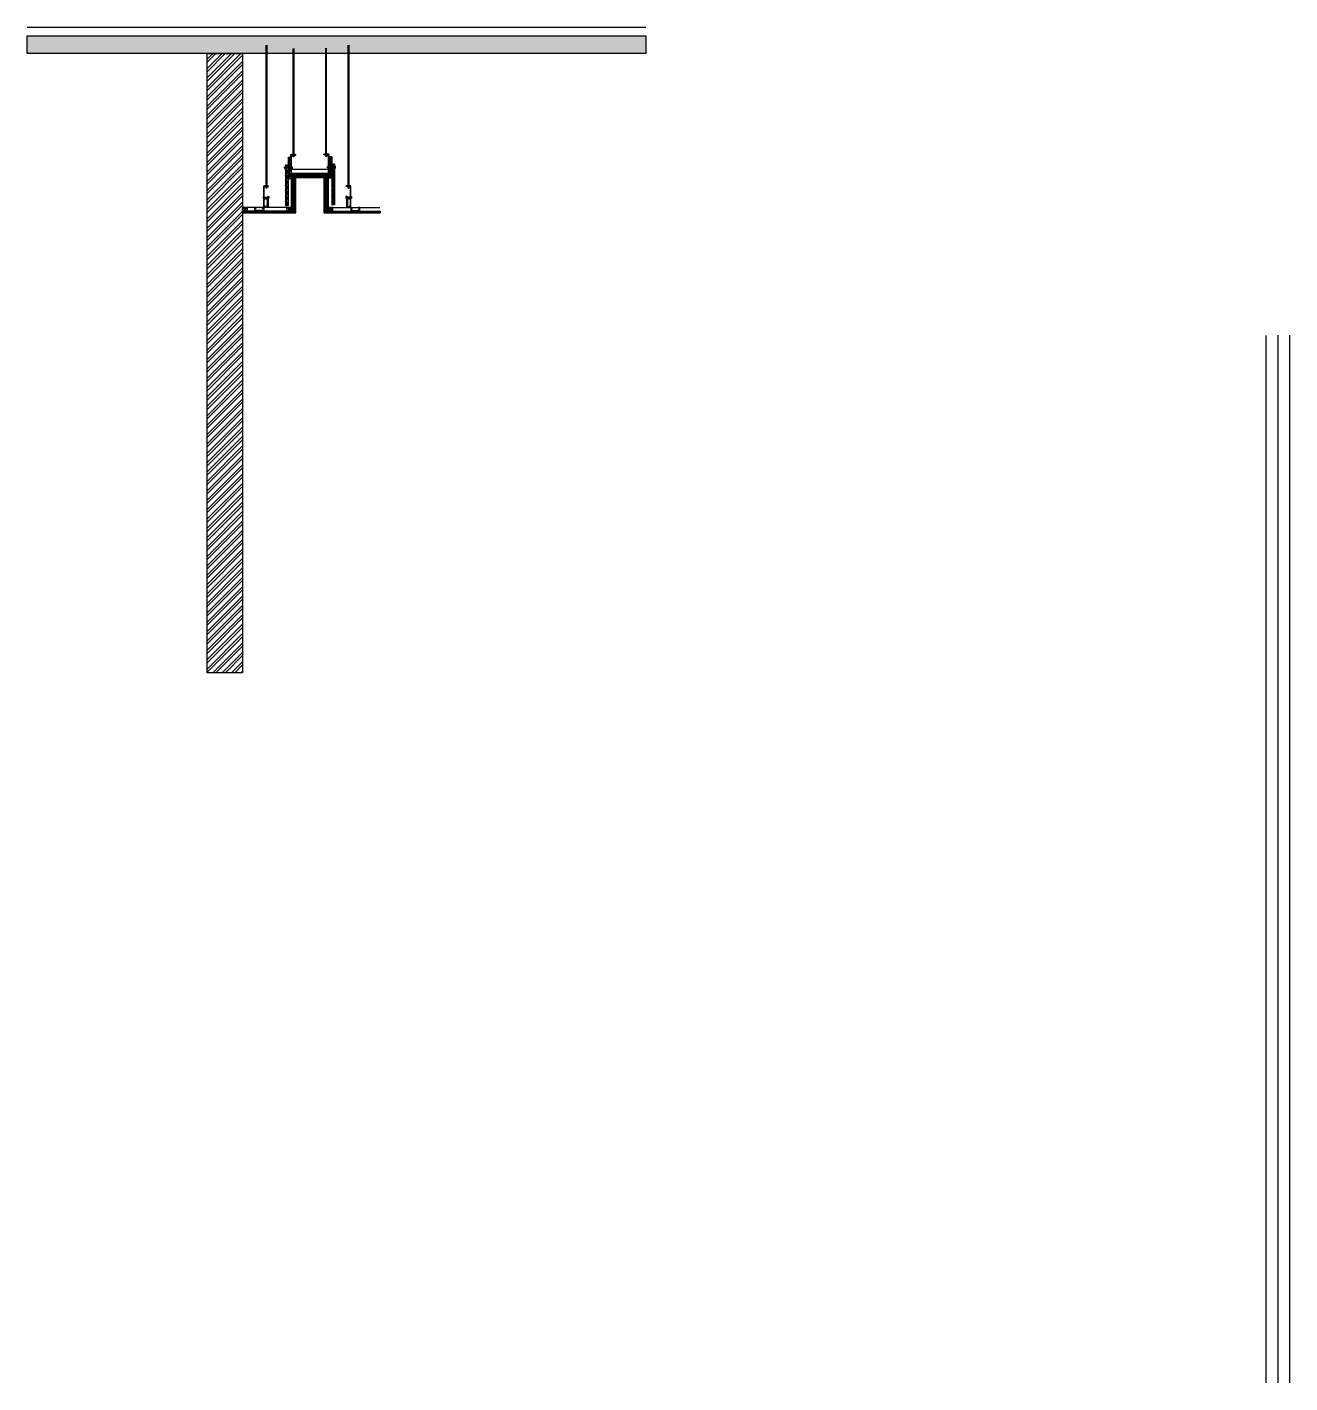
# Model space of a CAD drawing. Extents: x -153478 to 95136, y -45571 to 574449.
# Drawn here: x 50039 to 57176, y -10678 to -3014 of the extents above; entities that cross this region are included whole.
import ezdxf

# ---------------------------------------------------------------- set-up
doc = ezdxf.new("R2010")
doc.units = 0
doc.header["$LTSCALE"] = 10
doc.header["$MEASUREMENT"] = 0
doc.layers.get('0').update_dxf_attribs({"linetype": 'CONTINUOUS'})
for name, color, linetype in [('2', 4, 'CONTINUOUS'), ('A填充', 148, 'CONTINUOUS'), ('A建筑墙体', 160, 'CONTINUOUS'), ('A建筑窗户', 136, 'CONTINUOUS'), ('FURN-WIDE', 4, 'CONTINUOUS'), ('TDD—E—立面主轮廓线', 30, 'CONTINUOUS'), ('立、剖、节-标注', 1, 'CONTINUOUS'), ('立、剖、节-粗中线', 3, 'CONTINUOUS')]:
    doc.layers.add(name, color=color, linetype=linetype)

# ---------------------------------------------------------------- blocks, each defined once
blk = doc.blocks.new('A$C6AD4754D')
at = {"color": 148}
for p, q in [((0, 0), (0, 20)), ((0, 20), (8, 20)), ((13, 0), (0, 0)), ((3, 3), (3, 17)), ((3, 17), (8, 17)), ((12.5, 3), (3, 3)), ((8, 17), (8, 20)), ((12.5, 3), (15.5, 4)), ((13, 0), (16, 1)), ((34.8, 4), (15.5, 4)), ((34.3, 1), (16, 1)), ((37.3, 0), (34.3, 1)), ((37.8, 3), (34.8, 4)), ((37.3, 0), (50.3, 0)), ((47.3, 3), (37.8, 3)), ((42.3, 20), (42.3, 17)), ((50.3, 20), (42.3, 20)), ((42.3, 17), (42.3, 20)), ((42.3, 17), (47.3, 17)), ((47.3, 17), (42.3, 17)), ((47.3, 17), (47.3, 3)), ((50.3, 20), (50.3, 0))]:
    blk.add_line(p, q, dxfattribs=at)
blk = doc.blocks.new('R2')
at = {"color": 148}
for p, q in [((-121278.9, 551322.9), (-121278.9, 550527.5)), ((-121273.9, 551322.9), (-121273.9, 550527.5)), ((-121278.9, 550524.5), (-121278.9, 550513.4)), ((-121273.9, 550513.4), (-121278.9, 550513.4)), ((-121273.9, 550524.5), (-121273.9, 550513.4)), ((-121287.9, 550457.4), (-121268, 550457.4)), ((-121287.9, 550449.4), (-121284.9, 550449.4)), ((-121287.9, 550407.1), (-121287.9, 550415.1)), ((-121284.9, 550415.1), (-121287.9, 550415.1)), ((-121284.9, 550454.4), (-121271, 550454.4)), ((-121284.9, 550449.4), (-121284.9, 550454.4)), ((-121284.9, 550410.1), (-121284.9, 550415.1)), ((-121271, 550410.1), (-121284.9, 550410.1)), ((-121271, 550444.9), (-121272, 550441.9)), ((-121272, 550441.9), (-121272, 550422.6)), ((-121271, 550419.6), (-121272, 550422.6)), ((-121271, 550454.4), (-121271, 550444.9)), ((-121271, 550419.6), (-121271, 550410.1)), ((-121268, 550444.4), (-121269, 550441.4)), ((-121269, 550441.4), (-121269, 550423.1)), ((-121268, 550420.1), (-121269, 550423.1)), ((-121268, 550420.1), (-121268, 550407.1)), ((-121268, 550407.1), (-121287.9, 550407.1))]:
    blk.add_line(p, q, dxfattribs=at)
at = {"color": 136}
for p, q in [((-121290.9, 550404.1), (-121290.9, 550527.5)), ((-121290.9, 550527.5), (-121263, 550527.5)), ((-121287.9, 550524.5), (-121263, 550524.5)), ((-121287.9, 550407.1), (-121287.9, 550524.5)), ((-121271.9, 550530.5), (-121280.9, 550530.5)), ((-121280.9, 550527.5), (-121280.9, 550530.5)), ((-121280.9, 550524.5), (-121280.9, 550521.5)), ((-121271.9, 550521.5), (-121280.9, 550521.5)), ((-121271.9, 550527.5), (-121271.9, 550530.5)), ((-121271.9, 550524.5), (-121271.9, 550521.5)), ((-121263, 550524.5), (-121263, 550527.5)), ((-121293.9, 550466.9), (-121293.9, 550457.9)), ((-121290.9, 550466.9), (-121293.9, 550466.9)), ((-121290.9, 550463.9), (-121293.9, 550463.9)), ((-121293.9, 550463.9), (-121290.9, 550463.9)), ((-121290.9, 550460.9), (-121293.9, 550460.9)), ((-121293.9, 550460.9), (-121290.9, 550460.9)), ((-121290.9, 550457.9), (-121293.9, 550457.9)), ((-121287.9, 550463.9), (-121268, 550463.9)), ((-121287.9, 550460.9), (-121268, 550460.9)), ((-121268, 550469), (-121265, 550469)), ((-121268, 550469), (-121268, 550407.1)), ((-121265, 550469), (-121265, 550404.1)), ((-121265, 550466.9), (-121262, 550466.9)), ((-121265, 550463.9), (-121262, 550463.9)), ((-121265, 550460.9), (-121262, 550460.9)), ((-121265, 550457.9), (-121262, 550457.9)), ((-121262, 550466.9), (-121262, 550457.9)), ((-121265, 550404.1), (-121290.9, 550404.1)), ((-121287.9, 550407.1), (-121268, 550407.1))]:
    blk.add_line(p, q, dxfattribs=at)
at = {"layer": 'TDD—E—立面主轮廓线'}
blk.add_blockref('A$C6AD4754D', (-121341.2, 550384.1), dxfattribs=at)
blk = doc.blocks.new('A$C1AE00816')
at = {"layer": '2', "color": 136}
for p, q in [((2.9, 7.9), (40, 7.9)), ((6.6, 4.4), (43.9, 4.4))]:
    blk.add_line(p, q, dxfattribs=at)
for points in [[(6.6, 4.4), (0, 4.4), (0, 7.9), (6.6, 7.9)], [(6.8, 12.1), (2.9, 12.1), (2.9, 0), (6.8, 0)], [(40.2, 4.4), (47.5, 4.4), (47.5, 7.9), (40, 7.9)], [(40.8, 12.1), (44.6, 12.1), (44.6, 0), (40.8, 0)]]:
    blk.add_lwpolyline(points, dxfattribs=at)
blk = doc.blocks.new('R3')
at = {"layer": 'TDD—E—立面主轮廓线'}
h = blk.add_hatch(dxfattribs=at)
h.set_pattern_fill('15厘木工板', color=148, angle=90, pattern_type=2)
h.set_pattern_definition([(110.1363, (-122336.5485, 550874.4185), (-45, 120), [31.9531, -447.34326]), (180, (-122336.548, 550904.42), (-4e-15, -30), [11, -4]), (180, (-122336.548, 550874.42), (-4e-15, -30), [11, -4]), (90, (-122336.548, 550874.419), (-15, 9e-16), []), (90, (-122334.548, 550874.419), (-15, 9e-16), []), (90, (-122347.548, 550874.419), (-15, 9e-16), []), (90, (-122349.548, 550874.419), (-15, 9e-16), [])])
h.paths.add_polyline_path([(-122349.5, 550754.4), (-122334.5, 550754.4), (-122334.5, 550832.4), (-122334.5, 550874.4), (-122349.5, 550874.4)])
h = blk.add_hatch(dxfattribs=at)
h.set_pattern_fill('15厘木工板', color=148, angle=90, pattern_type=2)
h.set_pattern_definition([(110.1363, (-122321.5485, 550832.3831), (-45, 120), [31.9531, -447.34326]), (180, (-122321.548, 550862.383), (-4e-15, -30), [11, -4]), (180, (-122321.548, 550832.383), (-4e-15, -30), [11, -4]), (90, (-122321.548, 550832.383), (-15, 9e-16), []), (90, (-122319.548, 550832.383), (-15, 9e-16), []), (90, (-122332.548, 550832.383), (-15, 9e-16), []), (90, (-122334.548, 550832.383), (-15, 9e-16), [])])
h.paths.add_polyline_path([(-122334.5, 550602.4), (-122319.5, 550602.4), (-122319.5, 550832.4), (-122334.5, 550832.4)])
at = {"layer": '2', "color": 136}
for p, q in [((-122349.5, 550889.4), (-122379.2, 550889.4)), ((-122379.2, 550885.4), (-122379.2, 550889.4)), ((-122353.5, 550885.4), (-122379.2, 550885.4)), ((-122353.5, 550770.5), (-122353.5, 550885.4)), ((-122349.5, 550874.4), (-122349.5, 550889.4))]:
    blk.add_line(p, q, dxfattribs=at)
at = {"layer": '2', "color": 148}
blk.add_line((-122368.6, 550876.4), (-122363.6, 550876.4), dxfattribs=at)
for points in [[(-122368.6, 550876.4), (-122368.6, 551488.3)], [(-122363.6, 550876.4), (-122363.6, 551488.3)], [(-122359.9, 550889.4), (-122359.9, 550893.3), (-122372, 550893.3), (-122372, 550889.4)], [(-122372, 550885.4), (-122372, 550881.2), (-122359.9, 550881.2), (-122359.9, 550885.4)]]:
    blk.add_lwpolyline(points, dxfattribs=at)
at = {"layer": 'FURN-WIDE', "color": 136}
blk.add_line((-122353.5, 550770.5), (-122349.5, 550770.5), dxfattribs=at)
at = {"layer": '立、剖、节-标注', "color": 136}
for p, q in [((-122334.5, 550874.4), (-122349.5, 550874.4)), ((-122334.5, 550832.4), (-122334.5, 550602.4)), ((-122319.5, 550832.4), (-122334.5, 550832.4)), ((-122319.5, 550832.4), (-122319.5, 550602.4)), ((-122319.5, 550832.4), (-122319.5, 550782.4)), ((-122319.5, 550602.4), (-122334.5, 550602.4))]:
    blk.add_line(p, q, dxfattribs=at)
at = {"layer": '立、剖、节-粗中线', "color": 136}
for p, q in [((-122349.5, 550874.4), (-122349.5, 550754.4)), ((-122334.5, 550874.4), (-122334.5, 550754.4)), ((-122334.5, 550754.4), (-122349.5, 550754.4))]:
    blk.add_line(p, q, dxfattribs=at)
at = {"layer": 'TDD—E—立面主轮廓线'}
blk.add_blockref('A$C1AE00816', (-122360.3, 550809.4), dxfattribs=at)

msp = doc.modelspace()

# ---------------------------------------------------------------- hatches: boundary and pattern name
at = {"linetype": 'ByBlock'}
h = msp.add_hatch(dxfattribs=at)
h.set_pattern_fill('CORK', color=148, scale=20, angle=-180)
h.set_pattern_definition([(180, (577196.398, 315245.8153), (-9e-16, -2.5), []), (315, (577195.148, 315247.065), (4.99999999, 4.99999999), [3.53553392, -3.53553392]), (315, (577194.523, 315247.065), (4.99999999, 4.99999999), [3.53553392, -3.53553392]), (315, (577193.898, 315247.065), (4.99999999, 4.99999999), [3.53553392, -3.53553392])])
h.paths.add_polyline_path([(51532.5, -3839.4), (51741.5, -3839.4), (51741.5, -3854.4), (51532.5, -3854.4)])
h = msp.add_hatch(dxfattribs=at)
h.set_pattern_fill('CORK', color=148, scale=20, angle=-90)
h.set_pattern_definition([(270, (-267552.6956, 521609.4183), (2.5, -5e-16), []), (45, (-267553.9456, 521608.168), (-4.99999999, 4.99999999), [3.53553392, -3.53553392]), (45, (-267553.9456, 521607.543), (-4.99999999, 4.99999999), [3.53553392, -3.53553392]), (45, (-267553.9456, 521606.918), (-4.99999999, 4.99999999), [3.53553392, -3.53553392])])
h.paths.add_polyline_path([(51532.5, -4054.4), (51532.5, -3854.4), (51547.5, -3854.4), (51547.5, -4054.4)])
h = msp.add_hatch(dxfattribs=at)
h.set_pattern_fill('CROSS', color=148, scale=15, angle=180)
h.set_pattern_definition([(180, (-267683.8874, 522197.4175), (-3.75, -3.75), [1.875, -5.625]), (270, (-267684.825, 522198.355), (3.75, -3.75), [1.875, -5.625])])
h.paths.add_polyline_path([(51726.5, -3854.4), (51547.5, -3854.4), (51547.5, -3862.9), (51726.5, -3862.9)])
h = msp.add_hatch(dxfattribs=at)
h.set_pattern_fill('CROSS', color=148, scale=15, angle=270)
h.set_pattern_definition([(270, (-474504.301, -323281.8475), (3.75, -3.75), [1.875, -5.625]), (0, (-474505.2383, -323282.785), (3.75, 3.75), [1.875, -5.625])])
h.paths.add_polyline_path([(51547.5, -3862.9), (51547.5, -4054.4), (51556, -4054.4), (51556, -3862.9)])
h = msp.add_hatch(dxfattribs=at)
h.set_pattern_fill('CROSS', color=148, scale=15, angle=270)
h.set_pattern_definition([(270, (-474493.0553, -323281.8475), (3.75, -3.75), [1.875, -5.625]), (0, (-474493.9928, -323282.785), (3.75, 3.75), [1.875, -5.625])])
h.paths.add_polyline_path([(51726.5, -3862.9), (51726.5, -4054.4), (51718, -4054.4), (51718, -3862.9)])
h = msp.add_hatch(dxfattribs=at)
h.set_pattern_fill('CORK', color=148, scale=20, angle=-90)
h.set_pattern_definition([(270, (-267541.45, 521609.4183), (2.5, -5e-16), []), (45, (-267542.7, 521608.168), (-4.99999999, 4.99999999), [3.53553392, -3.53553392]), (45, (-267542.7, 521607.543), (-4.99999999, 4.99999999), [3.53553392, -3.53553392]), (45, (-267542.7, 521606.918), (-4.99999999, 4.99999999), [3.53553392, -3.53553392])])
h.paths.add_polyline_path([(51741.5, -4054.4), (51741.5, -3854.4), (51726.5, -3854.4), (51726.5, -4054.4)])
h = msp.add_hatch(dxfattribs=at)
h.set_pattern_fill('CROSS', color=148, scale=15, angle=180)
h.set_pattern_definition([(180, (-267426.922, 521997.4173), (-3.75, -3.75), [1.875, -5.625]), (270, (-267427.8596, 521998.3548), (3.75, -3.75), [1.875, -5.625])])
h.paths.add_polyline_path([(51556, -4054.4), (51257, -4054.4), (51257, -4062.9), (51556, -4062.9)])
h = msp.add_hatch(dxfattribs=at)
h.set_pattern_fill('CROSS', color=148, scale=15, angle=180)
h.set_pattern_definition([(180, (-267472.7437, 521997.4172), (-3.75, -3.75), [1.875, -5.625]), (270, (-267473.6812, 521998.3547), (3.75, -3.75), [1.875, -5.625])])
h.paths.add_polyline_path([(51718, -4054.4), (52035, -4054.4), (52035, -4062.9), (51718, -4062.9)])
at = {"layer": 'A填充'}
h = msp.add_hatch(dxfattribs=at)
h.set_pattern_fill('ANSI32', color=148, scale=100)
h.set_pattern_definition([(45, (191411.165, -576135.027), (-26.5165043, 26.5165043), []), (45, (191428.843, -576135.027), (-26.5165043, 26.5165043), [])])
h.paths.add_polyline_path([(51057, -3163.9), (51257, -3163.9), (51257, -6663.9), (51057, -6663.9)])
at = {"layer": 'A建筑墙体'}
h = msp.add_hatch(color=8, dxfattribs=at)
h.dxf.hatch_style = 1
h.paths.add_polyline_path([(50038.8, -3063.9), (53536.5, -3063.9), (53536.5, -3163.9), (50038.8, -3163.9)])

# ---------------------------------------------------------------- linework, layer by layer
at = {"color": 136}
for p, q in [((51741.5, -3819.3), (51532.5, -3819.3)), ((51532.5, -4034.3), (51260.2, -4034.3)), ((51741.5, -4034.3), (52031.9, -4034.3))]:
    msp.add_line(p, q, dxfattribs=at)
at = {"color": 148, "linetype": 'ByBlock'}
for p, q in [((51282.9, -4054.4), (51257, -4034.3)), ((51257, -4054.4), (51282.9, -4034.3)), ((51532.5, -4054.4), (51506.6, -4034.3)), ((51506.6, -4054.4), (51532.5, -4034.3)), ((51741.5, -4054.4), (51767.4, -4034.3)), ((51767.4, -4054.4), (51741.5, -4034.3))]:
    msp.add_line(p, q, dxfattribs=at)
at = {"color": 160, "linetype": 'ByBlock'}
msp.add_lwpolyline([(51257, -4063.9), (51557, -4063.9), (51557, -3863.9), (51717, -3863.9), (51717, -4063.9), (52035, -4063.9)], dxfattribs=at)
at = {"color": 136}
for points in [[(51257, -4034.3), (51282.9, -4034.3), (51282.9, -4054.4), (51257, -4054.4)], [(51506.6, -4034.3), (51532.5, -4034.3), (51532.5, -4054.4), (51506.6, -4054.4)], [(51767.4, -4034.3), (51741.5, -4034.3), (51741.5, -4054.4), (51767.4, -4054.4)]]:
    msp.add_lwpolyline(points, close=True, dxfattribs=at)
at = {"layer": 'A建筑墙体', "color": 160}
msp.add_line((50038.8, -3013.9), (53536.5, -3013.9), dxfattribs=at)
for points in [[(50038.8, -3063.9), (53536.5, -3063.9), (53536.5, -3163.9), (50038.8, -3163.9)], [(51057, -3163.9), (51257, -3163.9), (51257, -6663.9), (51057, -6663.9)]]:
    msp.add_lwpolyline(points, close=True, dxfattribs=at)
at = {"layer": 'A建筑墙体', "color": 30}
for points in [[(51532.5, -3839.4), (51741.5, -3839.4), (51741.5, -3854.4), (51532.5, -3854.4)], [(51532.5, -4054.4), (51532.5, -3854.4), (51547.5, -3854.4), (51547.5, -4054.4)], [(51726.5, -3854.4), (51547.5, -3854.4), (51547.5, -3862.9), (51726.5, -3862.9)], [(51547.5, -3862.9), (51547.5, -4054.4), (51556, -4054.4), (51556, -3862.9)], [(51726.5, -3862.9), (51726.5, -4054.4), (51718, -4054.4), (51718, -3862.9)], [(51741.5, -4054.4), (51741.5, -3854.4), (51726.5, -3854.4), (51726.5, -4054.4)], [(51556, -4054.4), (51257, -4054.4), (51257, -4062.9), (51556, -4062.9)], [(51718, -4054.4), (52035, -4054.4), (52035, -4062.9), (51718, -4062.9)]]:
    msp.add_lwpolyline(points, close=True, dxfattribs=at)
at = {"layer": 'A建筑窗户', "color": 136}
for p, q in [((57042.9, -5882.2), (57042.9, -4756.3)), ((57109.6, -5882.2), (57109.6, -4756.1)), ((57176.2, -5882.2), (57176.2, -4756.1)), ((57042.9, -10082.2), (57042.9, -5882.2)), ((57109.6, -10082.2), (57109.6, -5882.2)), ((57176.2, -10082.2), (57176.2, -5882.2)), ((57042.9, -10677.7), (57042.9, -10082.2)), ((57109.6, -10677.7), (57109.6, -10082.2)), ((57176.2, -10677.7), (57176.2, -10082.2))]:
    msp.add_line(p, q, dxfattribs=at)

# ---------------------------------------------------------------- block references
at = {"layer": 'TDD—E—立面主轮廓线'}
for name, p in [('R2', (172666.8, -554438.5)), ('R3', (174095.1, -554621.8))]:
    msp.add_blockref(name, p, dxfattribs=at)
at = {"layer": 'TDD—E—立面主轮廓线', "xscale": -1}
for name, p in [('R3', (-70821, -554624)), ('R2', (-69421.8, -554438.5))]:
    msp.add_blockref(name, p, dxfattribs=at)

doc.saveas('drawing.dxf')
